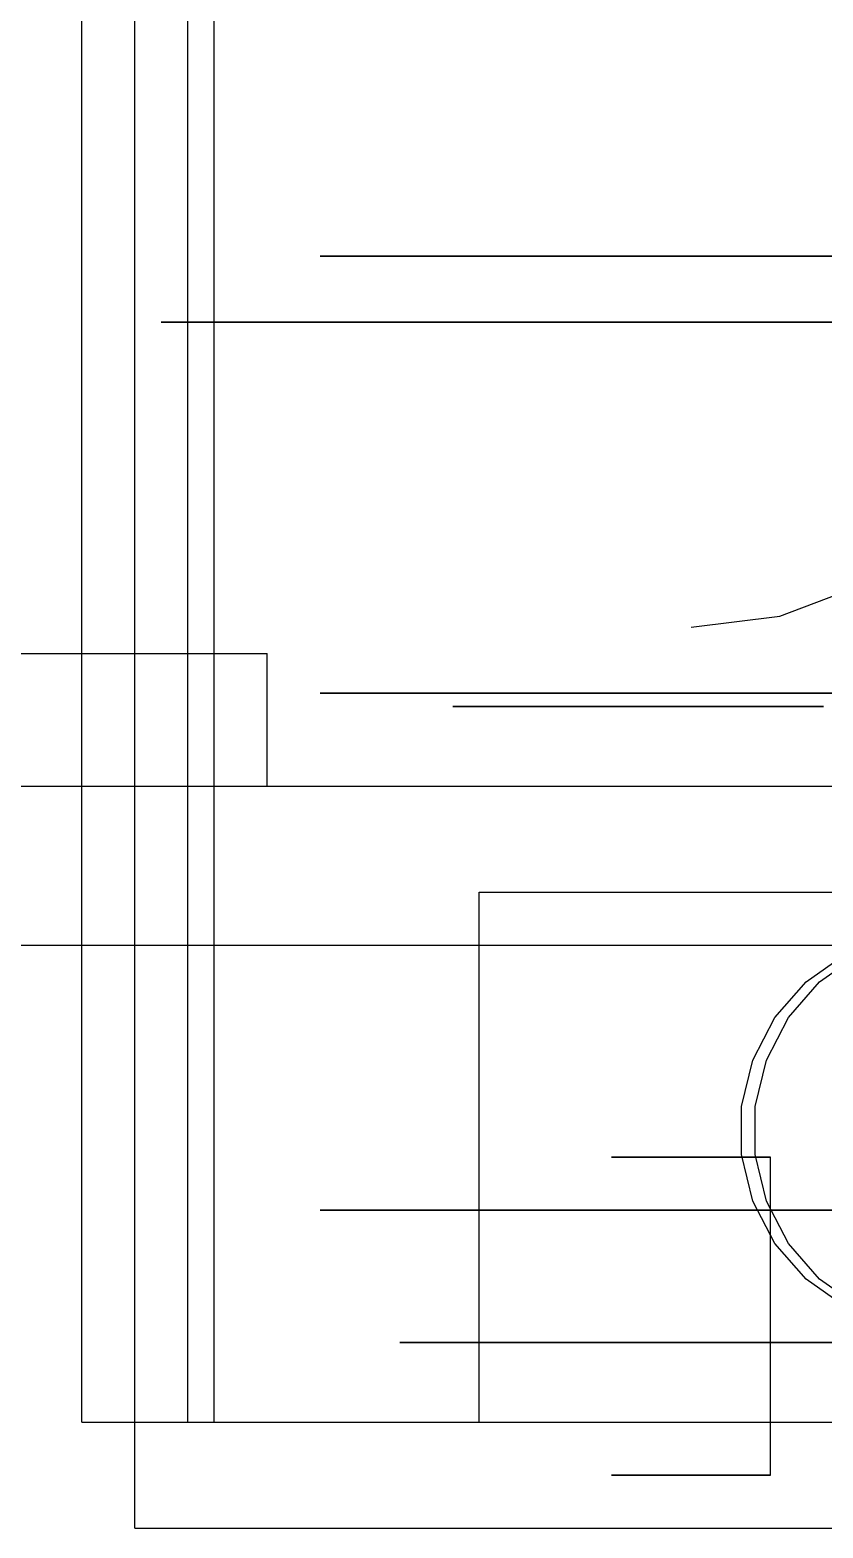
# Model space of a CAD drawing. Header units: millimetres. Extents: x -610 to 577, y -771 to 522.
# Drawn here: x 246 to 276, y 105 to 161.5 of the extents above; entities that cross this region are included whole.
import ezdxf

# ---------------------------------------------------------------- set-up
doc = ezdxf.new("R2010")
doc.units = ezdxf.units.MM
doc.layers.add('HIDDEN', color=8, linetype='Continuous')
doc.layers.add('VISIBLE', color=7, linetype='Continuous')

msp = doc.modelspace()

# ---------------------------------------------------------------- linework, layer by layer
at = {"layer": 'HIDDEN'}
for points in [[(248, 109), (248, 191)], [(248, 109), (248, 191)], [(248, 109), (248, 191)], [(250, 109), (250, 191)], [(250, 109), (250, 191)], [(252, 109), (252, 191)], [(252, 109), (252, 191)], [(252, 109), (252, 191)], [(253, 109), (253, 191)], [(253, 109), (253, 191)], [(253, 109), (253, 191)], [(253, 109), (253, 191)], [(257, 153), (257.407, 153)], [(257.407, 153), (257, 153)], [(257.407, 153), (258.604, 153)], [(258.604, 153), (257.407, 153)], [(258.604, 153), (260.521, 153)], [(260.521, 153), (258.604, 153)], [(260.521, 153), (263.047, 153)], [(263.047, 153), (260.521, 153)], [(263.047, 153), (266.036, 153)], [(266.036, 153), (263.047, 153)], [(266.036, 153), (269.312, 153)], [(269.312, 153), (266.036, 153)], [(269.312, 153), (272.688, 153)], [(272.688, 153), (269.312, 153)], [(272.688, 153), (275.964, 153)], [(275.964, 153), (272.688, 153)], [(275.964, 153), (278.953, 153)], [(278.953, 153), (275.964, 153)], [(251, 150.5), (251.523, 150.5)], [(251.523, 150.5), (251, 150.5)], [(251.523, 150.5), (253.062, 150.5)], [(253.062, 150.5), (251.523, 150.5)], [(253.062, 150.5), (255.527, 150.5)], [(255.527, 150.5), (253.062, 150.5)], [(255.527, 150.5), (258.775, 150.5)], [(258.775, 150.5), (255.527, 150.5)], [(258.775, 150.5), (262.617, 150.5)], [(262.617, 150.5), (258.775, 150.5)], [(262.617, 150.5), (266.83, 150.5)], [(266.83, 150.5), (262.617, 150.5)], [(266.83, 150.5), (271.17, 150.5)], [(271.17, 150.5), (266.83, 150.5)], [(271.17, 150.5), (275.383, 150.5)], [(275.383, 150.5), (271.17, 150.5)], [(275.383, 150.5), (279.225, 150.5)], [(279.225, 150.5), (275.383, 150.5)], [(274.35, 139.407), (277.506, 140.604)], [(271, 139), (274.35, 139.407)], [(185, 138), (255, 138)], [(248, 127), (248, 138)], [(252, 127), (252, 138)], [(253, 127), (253, 138)], [(253, 127), (253, 138)], [(255, 133), (255, 138)], [(257, 136.5), (257.349, 136.5)], [(257.349, 136.5), (257, 136.5)], [(257.349, 136.5), (258.375, 136.5)], [(258.375, 136.5), (257.349, 136.5)], [(258.375, 136.5), (260.018, 136.5)], [(260.018, 136.5), (258.375, 136.5)], [(260.018, 136.5), (262.183, 136.5)], [(262.183, 136.5), (260.018, 136.5)], [(262.183, 136.5), (264.745, 136.5)], [(264.745, 136.5), (262.183, 136.5)], [(264.745, 136.5), (267.554, 136.5)], [(267.554, 136.5), (264.745, 136.5)], [(267.554, 136.5), (270.446, 136.5)], [(270.446, 136.5), (267.554, 136.5)], [(270.446, 136.5), (273.255, 136.5)], [(273.255, 136.5), (270.446, 136.5)], [(273.255, 136.5), (275.817, 136.5)], [(275.817, 136.5), (273.255, 136.5)], [(275.817, 136.5), (277.982, 136.5)], [(277.982, 136.5), (275.817, 136.5)], [(262, 136), (262.203, 136)], [(262.203, 136), (262, 136)], [(262.203, 136), (262.802, 136)], [(262.802, 136), (262.203, 136)], [(262.802, 136), (263.76, 136)], [(263.76, 136), (262.802, 136)], [(263.76, 136), (265.024, 136)], [(265.024, 136), (263.76, 136)], [(265.024, 136), (266.518, 136)], [(266.518, 136), (265.024, 136)], [(266.518, 136), (268.156, 136)], [(268.156, 136), (266.518, 136)], [(268.156, 136), (269.844, 136)], [(269.844, 136), (268.156, 136)], [(269.844, 136), (271.482, 136)], [(271.482, 136), (269.844, 136)], [(271.482, 136), (272.976, 136)], [(272.976, 136), (271.482, 136)], [(272.976, 136), (274.24, 136)], [(274.24, 136), (272.976, 136)], [(274.24, 136), (275.198, 136)], [(275.198, 136), (274.24, 136)], [(275.198, 136), (275.797, 136)], [(275.797, 136), (275.198, 136)], [(275.797, 136), (276, 136)], [(276, 136), (275.797, 136)], [(170, 133), (290, 133)], [(185, 133), (255, 133)], [(185, 133), (255, 133)], [(263, 109), (263, 129)], [(263, 129), (279, 129)], [(263, 109), (263, 129)], [(263, 129), (279, 129)], [(170, 127), (290, 127)], [(275.344, 125.614), (276.81, 126.641)], [(275.854, 125.614), (277.32, 126.641)], [(274.162, 124.26), (275.344, 125.614)], [(274.672, 124.26), (275.854, 125.614)], [(273.334, 122.66), (274.162, 124.26)], [(273.844, 122.66), (274.672, 124.26)], [(272.908, 120.904), (273.334, 122.66)], [(273.418, 120.904), (273.844, 122.66)], [(272.908, 119.096), (272.908, 120.904)], [(273.418, 119.096), (273.418, 120.904)], [(268, 119), (268.087, 119)], [(268.087, 119), (268, 119)], [(268.087, 119), (268.344, 119)], [(268.344, 119), (268.087, 119)], [(268.344, 119), (268.754, 119)], [(268.754, 119), (268.344, 119)], [(268.754, 119), (269.296, 119)], [(269.296, 119), (268.754, 119)], [(269.296, 119), (269.936, 119)], [(269.936, 119), (269.296, 119)], [(269.936, 119), (270.638, 119)], [(270.638, 119), (269.936, 119)], [(270.638, 119), (271.362, 119)], [(271.362, 119), (270.638, 119)], [(271.362, 119), (272.064, 119)], [(272.064, 119), (271.362, 119)], [(272.064, 119), (272.704, 119)], [(272.704, 119), (272.064, 119)], [(272.704, 119), (273.246, 119)], [(273.246, 119), (272.704, 119)], [(273.334, 117.34), (272.908, 119.096)], [(273.246, 119), (273.656, 119)], [(273.656, 119), (273.246, 119)], [(273.844, 117.34), (273.418, 119.096)], [(273.656, 119), (273.913, 119)], [(273.913, 119), (273.656, 119)], [(273.913, 119), (274, 119)], [(274, 119), (273.913, 119)], [(274, 107), (274, 119)], [(274.162, 115.74), (273.334, 117.34)], [(274.672, 115.74), (273.844, 117.34)], [(257, 117), (257.407, 117)], [(257.407, 117), (257, 117)], [(257.407, 117), (258.604, 117)], [(258.604, 117), (257.407, 117)], [(258.604, 117), (260.521, 117)], [(260.521, 117), (258.604, 117)], [(260.521, 117), (263.047, 117)], [(263.047, 117), (260.521, 117)], [(263.047, 117), (266.036, 117)], [(266.036, 117), (263.047, 117)], [(266.036, 117), (269.312, 117)], [(269.312, 117), (266.036, 117)], [(269.312, 117), (272.688, 117)], [(272.688, 117), (269.312, 117)], [(272.688, 117), (275.964, 117)], [(275.964, 117), (272.688, 117)], [(275.964, 117), (278.953, 117)], [(278.953, 117), (275.964, 117)], [(275.344, 114.386), (274.162, 115.74)], [(275.854, 114.386), (274.672, 115.74)], [(276.81, 113.359), (275.344, 114.386)], [(277.32, 113.359), (275.854, 114.386)], [(260, 112), (260.262, 112)], [(260.262, 112), (260, 112)], [(260.262, 112), (261.031, 112)], [(261.031, 112), (260.262, 112)], [(261.031, 112), (262.263, 112)], [(262.263, 112), (261.031, 112)], [(262.263, 112), (263.887, 112)], [(263.887, 112), (262.263, 112)], [(263.887, 112), (265.809, 112)], [(265.809, 112), (263.887, 112)], [(265.809, 112), (267.915, 112)], [(267.915, 112), (265.809, 112)], [(267.915, 112), (270.085, 112)], [(270.085, 112), (267.915, 112)], [(270.085, 112), (272.191, 112)], [(272.191, 112), (270.085, 112)], [(272.191, 112), (274.113, 112)], [(274.113, 112), (272.191, 112)], [(274.113, 112), (275.737, 112)], [(275.737, 112), (274.113, 112)], [(275.737, 112), (276.969, 112)], [(276.969, 112), (275.737, 112)], [(248, 109), (252, 109)], [(248, 109), (252, 109)], [(248, 109), (252, 109)], [(250, 105), (250, 109)], [(250, 109), (360, 109)], [(250, 109), (252, 109)], [(250, 109), (253, 109)], [(250, 109), (252, 109)], [(253, 109), (357, 109)], [(253, 109), (357, 109)], [(253, 109), (357, 109)], [(263, 109), (279, 109)], [(263, 109), (279, 109)], [(268, 107), (268.087, 107)], [(268.087, 107), (268, 107)], [(268.087, 107), (268.344, 107)], [(268.344, 107), (268.087, 107)], [(268.344, 107), (268.754, 107)], [(268.754, 107), (268.344, 107)], [(268.754, 107), (269.296, 107)], [(269.296, 107), (268.754, 107)], [(269.296, 107), (269.936, 107)], [(269.936, 107), (269.296, 107)], [(269.936, 107), (270.638, 107)], [(270.638, 107), (269.936, 107)], [(270.638, 107), (271.362, 107)], [(271.362, 107), (270.638, 107)], [(271.362, 107), (272.064, 107)], [(272.064, 107), (271.362, 107)], [(272.064, 107), (272.704, 107)], [(272.704, 107), (272.064, 107)], [(272.704, 107), (273.246, 107)], [(273.246, 107), (272.704, 107)], [(273.246, 107), (273.656, 107)], [(273.656, 107), (273.246, 107)], [(273.656, 107), (273.913, 107)], [(273.913, 107), (273.656, 107)], [(273.913, 107), (274, 107)], [(274, 107), (273.913, 107)], [(250, 105), (360, 105)]]:
    msp.add_lwpolyline(points, dxfattribs=at)
at = {"layer": 'VISIBLE'}
for points in [[(248, 138), (248, 191)], [(252, 138), (252, 191)], [(253, 138), (253, 189)], [(253, 138), (253, 189)], [(185, 138), (255, 138)], [(255, 133), (255, 138)], [(170, 133), (290, 133)], [(170, 127), (290, 127)], [(248, 109), (248, 127)], [(252, 109), (252, 127)], [(253, 109), (253, 127)], [(253, 109), (253, 127)], [(248, 109), (252, 109)], [(250, 105), (250, 109)], [(252, 109), (279.5, 109)], [(252, 109), (253, 109)], [(253, 109), (279.5, 109)], [(250, 105), (279.5, 105)]]:
    msp.add_lwpolyline(points, dxfattribs=at)

doc.saveas('drawing.dxf')
